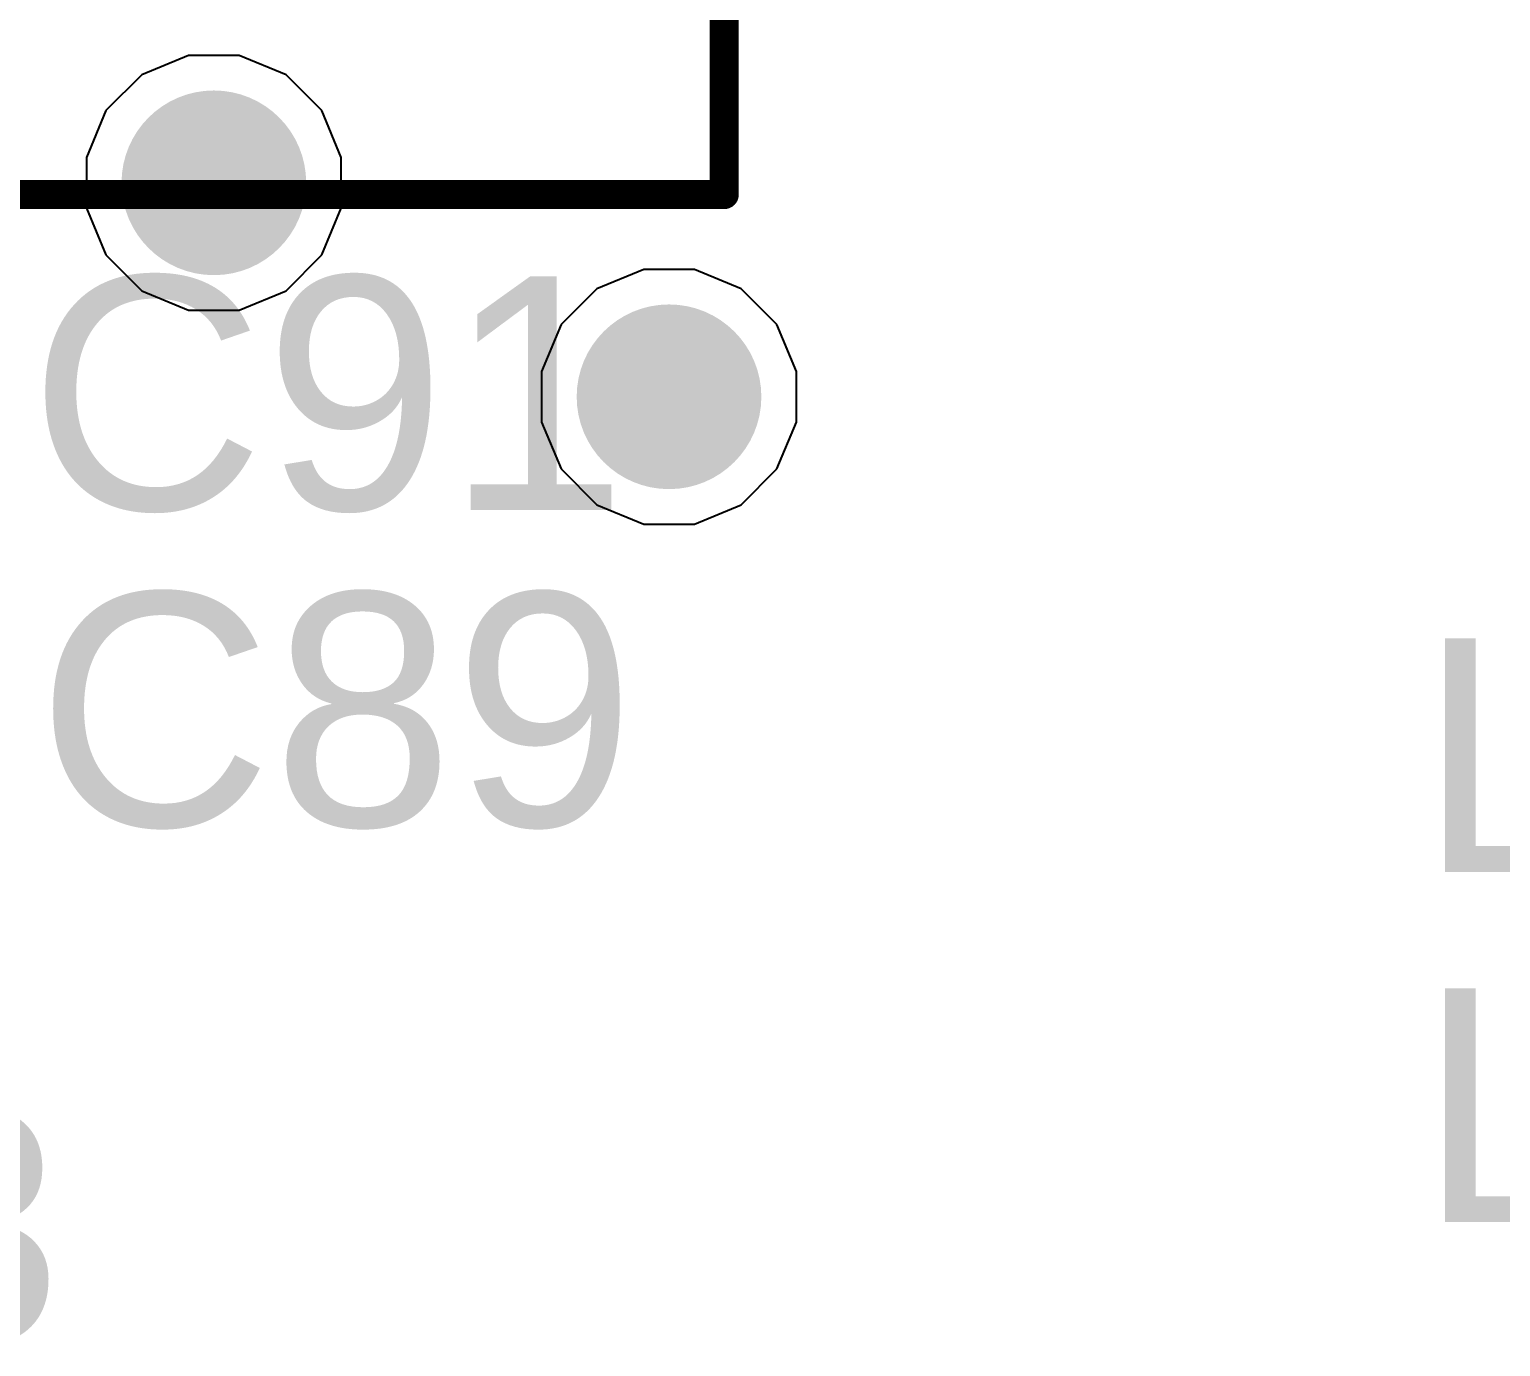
# Model space of a CAD drawing. Header units: millimetres. Extents: x 0 to 5423, y 0 to 5425.
# Drawn here: x 107.94 to 114.33, y 30.19 to 35.92 of the extents above; entities that cross this region are included whole.
import ezdxf

# ---------------------------------------------------------------- set-up
doc = ezdxf.new("R2010")
doc.units = ezdxf.units.MM
for name, color, linetype in [('BottomLayer', 5, 'Continuous'), ('BottomSolder', 6, 'Continuous'), ('TopLayer', 1, 'Continuous'), ('TopOverlay', 2, 'Continuous'), ('TopPaste', 8, 'Continuous'), ('TopSolder', 216, 'Continuous'), ('ViaHoleLayer', 16, 'Continuous')]:
    doc.layers.add(name, color=color, linetype=linetype)
doc.styles.add('Arial', font='', dxfattribs={"height": 0.2})
doc.styles.get('Arial').set_extended_font_data('Arial')

# ---------------------------------------------------------------- blocks, each defined once
blk = doc.blocks.new('RVT1H101M0607_338')
at = {"layer": 'TopLayer'}
for points in [[(-4.55, 0.8), (-1.05, 0.8), (-1.05, -0.8), (-4.55, -0.8)], [(1.05, 0.8), (4.55, 0.8), (4.55, -0.8), (1.05, -0.8)]]:
    blk.add_hatch(color=1, dxfattribs=at).paths.add_polyline_path(points)
at = {"layer": 'TopPaste'}
for points in [[(-4.55, 0.8), (-1.05, 0.8), (-1.05, -0.8), (-4.55, -0.8)], [(1.05, 0.8), (4.55, 0.8), (4.55, -0.8), (1.05, -0.8)]]:
    blk.add_hatch(color=8, dxfattribs=at).paths.add_polyline_path(points)
at = {"layer": 'TopSolder'}
for points in [[(-4.6516, 0.9016), (-0.9484, 0.9016), (-0.9484, -0.9016), (-4.6516, -0.9016)], [(0.9484, 0.9016), (4.6516, 0.9016), (4.6516, -0.9016), (0.9484, -0.9016)]]:
    blk.add_hatch(color=216, dxfattribs=at).paths.add_polyline_path(points)
at = {"layer": 'TopOverlay', "const_width": 0.127}
for points in [[(-3.3334, 1.8288), (-1.8348, 3.3274)], [(-1.8348, 3.3274), (3.3214, 3.3274)], [(3.3214, 1.1684), (3.3214, 3.3274)], [(-3.3334, 1.3208), (-3.3334, 1.8288)], [(-3.9176, 1.016), (-3.9176, 1.7272)], [(-4.2732, 1.3716), (-3.562, 1.3716)], [(3.3214, -3.3274), (3.3214, -1.1684)], [(-3.3334, -1.8288), (-3.3334, -1.3208)], [(-3.3334, -1.8288), (-1.8348, -3.3274)], [(-1.8348, -3.3274), (3.3214, -3.3274)]]:
    blk.add_lwpolyline(points, dxfattribs=at)
at = {"layer": 'TopOverlay', "const_width": 0.0635}
for points in [[(-1.8665, 3.3274, 1), (-1.803, 3.3274, 1)], [(-1.8665, 3.3274, 1), (-1.803, 3.3274, 1)], [(3.2897, 3.3274, 1), (3.3532, 3.3274, 1)], [(3.2897, 3.3274, 1), (3.3532, 3.3274, 1)], [(-3.3651, 1.8288, 1), (-3.3016, 1.8288, 1)], [(-3.3651, 1.8288, 1), (-3.3016, 1.8288, 1)], [(-3.9493, 1.7272, 1), (-3.8858, 1.7272, 1)], [(-4.3049, 1.3716, 1), (-4.2414, 1.3716, 1)], [(-3.5937, 1.3716, 1), (-3.5302, 1.3716, 1)], [(-3.3651, 1.3208, 1), (-3.3016, 1.3208, 1)], [(3.2897, 1.1684, 1), (3.3532, 1.1684, 1)], [(-3.9493, 1.016, 1), (-3.8858, 1.016, 1)], [(3.2897, -1.1684, 1), (3.3532, -1.1684, 1)], [(-3.3651, -1.3208, 1), (-3.3016, -1.3208, 1)], [(-3.3651, -1.8288, 1), (-3.3016, -1.8288, 1)], [(-3.3651, -1.8288, 1), (-3.3016, -1.8288, 1)], [(-1.8665, -3.3274, 1), (-1.803, -3.3274, 1)], [(-1.8665, -3.3274, 1), (-1.803, -3.3274, 1)], [(3.2897, -3.3274, 1), (3.3532, -3.3274, 1)], [(3.2897, -3.3274, 1), (3.3532, -3.3274, 1)]]:
    blk.add_lwpolyline(points, format="xyb", close=True, dxfattribs=at)

msp = doc.modelspace()

# ---------------------------------------------------------------- hatches: boundary and pattern name
at = {"layer": 'BottomLayer'}
h = msp.add_hatch(color=5, dxfattribs=at)
edge = h.paths.add_edge_path()
edge.add_arc((108.7384, 35.2552), 0.3, 0, 360)
h = msp.add_hatch(color=5, dxfattribs=at)
edge = h.paths.add_edge_path()
edge.add_arc((110.718, 34.3247), 0.3, 0, 360)
at = {"layer": 'BottomSolder'}
h = msp.add_hatch(color=6, dxfattribs=at)
edge = h.paths.add_edge_path()
edge.add_arc((108.7384, 35.2552), 0.4016, 0, 360)
h = msp.add_hatch(color=6, dxfattribs=at)
edge = h.paths.add_edge_path()
edge.add_arc((110.718, 34.3247), 0.4016, 0, 360)
at = {"layer": 'TopLayer'}
h = msp.add_hatch(color=1, dxfattribs=at)
edge = h.paths.add_edge_path()
edge.add_arc((108.7384, 35.2552), 0.3, 0, 360)
h = msp.add_hatch(color=1, dxfattribs=at)
edge = h.paths.add_edge_path()
edge.add_arc((110.718, 34.3247), 0.3, 0, 360)
at = {"layer": 'TopSolder'}
h = msp.add_hatch(color=216, dxfattribs=at)
edge = h.paths.add_edge_path()
edge.add_arc((108.7384, 35.2552), 0.4016, 0, 360)
h = msp.add_hatch(color=216, dxfattribs=at)
edge = h.paths.add_edge_path()
edge.add_arc((110.718, 34.3247), 0.4016, 0, 360)
at = {"layer": 'ViaHoleLayer'}
h = msp.add_hatch(color=16, dxfattribs=at)
edge = h.paths.add_edge_path()
edge.add_arc((108.7384, 35.2552), 0.15, 0, 360)
h = msp.add_hatch(color=16, dxfattribs=at)
edge = h.paths.add_edge_path()
edge.add_arc((110.718, 34.3247), 0.15, 0, 360)

# ---------------------------------------------------------------- linework, layer by layer
at = {"layer": 'BottomLayer'}
for p, q in [((108.6282, 35.8092), (108.4246, 35.7249)), ((108.8486, 35.8092), (108.6282, 35.8092)), ((109.0522, 35.7249), (108.8486, 35.8092)), ((108.4246, 35.7249), (108.2688, 35.569)), ((109.2081, 35.569), (109.0522, 35.7249)), ((108.2688, 35.569), (108.1844, 35.3654)), ((109.2924, 35.3654), (109.2081, 35.569)), ((108.1844, 35.3654), (108.1844, 35.145)), ((109.2924, 35.145), (109.2924, 35.3654)), ((108.1844, 35.145), (108.2688, 34.9414)), ((109.2081, 34.9414), (109.2924, 35.145)), ((108.2688, 34.9414), (108.4246, 34.7856)), ((109.0522, 34.7856), (109.2081, 34.9414)), ((110.6078, 34.8787), (110.4042, 34.7944)), ((110.8282, 34.8787), (110.6078, 34.8787)), ((111.0318, 34.7944), (110.8282, 34.8787)), ((108.4246, 34.7856), (108.6282, 34.7012)), ((108.8486, 34.7012), (109.0522, 34.7856)), ((110.4042, 34.7944), (110.2483, 34.6385)), ((111.1876, 34.6385), (111.0318, 34.7944)), ((108.6282, 34.7012), (108.8486, 34.7012)), ((110.2483, 34.6385), (110.164, 34.4349)), ((111.272, 34.4349), (111.1876, 34.6385)), ((110.164, 34.4349), (110.164, 34.2145)), ((111.272, 34.2145), (111.272, 34.4349)), ((110.164, 34.2145), (110.2483, 34.0109)), ((111.1876, 34.0109), (111.272, 34.2145)), ((110.2483, 34.0109), (110.4042, 33.8551)), ((111.0318, 33.8551), (111.1876, 34.0109)), ((110.4042, 33.8551), (110.6078, 33.7707)), ((110.8282, 33.7707), (111.0318, 33.8551)), ((110.6078, 33.7707), (110.8282, 33.7707))]:
    msp.add_line(p, q, dxfattribs=at)
at = {"layer": 'TopLayer'}
for p, q in [((108.6282, 35.8092), (108.4246, 35.7249)), ((108.8486, 35.8092), (108.6282, 35.8092)), ((109.0522, 35.7249), (108.8486, 35.8092)), ((108.4246, 35.7249), (108.2688, 35.569)), ((109.2081, 35.569), (109.0522, 35.7249)), ((108.2688, 35.569), (108.1844, 35.3654)), ((109.2924, 35.3654), (109.2081, 35.569)), ((108.1844, 35.3654), (108.1844, 35.145)), ((109.2924, 35.145), (109.2924, 35.3654)), ((108.1844, 35.145), (108.2688, 34.9414)), ((109.2081, 34.9414), (109.2924, 35.145)), ((108.2688, 34.9414), (108.4246, 34.7856)), ((109.0522, 34.7856), (109.2081, 34.9414)), ((110.6078, 34.8787), (110.4042, 34.7944)), ((110.8282, 34.8787), (110.6078, 34.8787)), ((111.0318, 34.7944), (110.8282, 34.8787)), ((108.4246, 34.7856), (108.6282, 34.7012)), ((108.8486, 34.7012), (109.0522, 34.7856)), ((110.4042, 34.7944), (110.2483, 34.6385)), ((111.1876, 34.6385), (111.0318, 34.7944)), ((108.6282, 34.7012), (108.8486, 34.7012)), ((110.2483, 34.6385), (110.164, 34.4349)), ((111.272, 34.4349), (111.1876, 34.6385)), ((110.164, 34.4349), (110.164, 34.2145)), ((111.272, 34.2145), (111.272, 34.4349)), ((110.164, 34.2145), (110.2483, 34.0109)), ((111.1876, 34.0109), (111.272, 34.2145)), ((110.2483, 34.0109), (110.4042, 33.8551)), ((111.0318, 33.8551), (111.1876, 34.0109)), ((110.4042, 33.8551), (110.6078, 33.7707)), ((110.8282, 33.7707), (111.0318, 33.8551)), ((110.6078, 33.7707), (110.8282, 33.7707))]:
    msp.add_line(p, q, dxfattribs=at)

# ---------------------------------------------------------------- block references
msp.add_blockref('RVT1H101M0607_338', (107.6366, 38.5318))

# ---------------------------------------------------------------- texts
at = {"layer": 'TopOverlay', "style": 'Arial'}
for s, p in [('C91', (107.9335, 33.833)), ('C89', (107.9674, 32.4568)), ('LED7', (113.9771, 32.2588)), ('LED6', (113.9771, 30.7357)), ('C83', (105.4782, 30.2088))]:
    msp.add_text(s, height=1.016, dxfattribs=at).set_placement(p)

doc.saveas('drawing.dxf')
